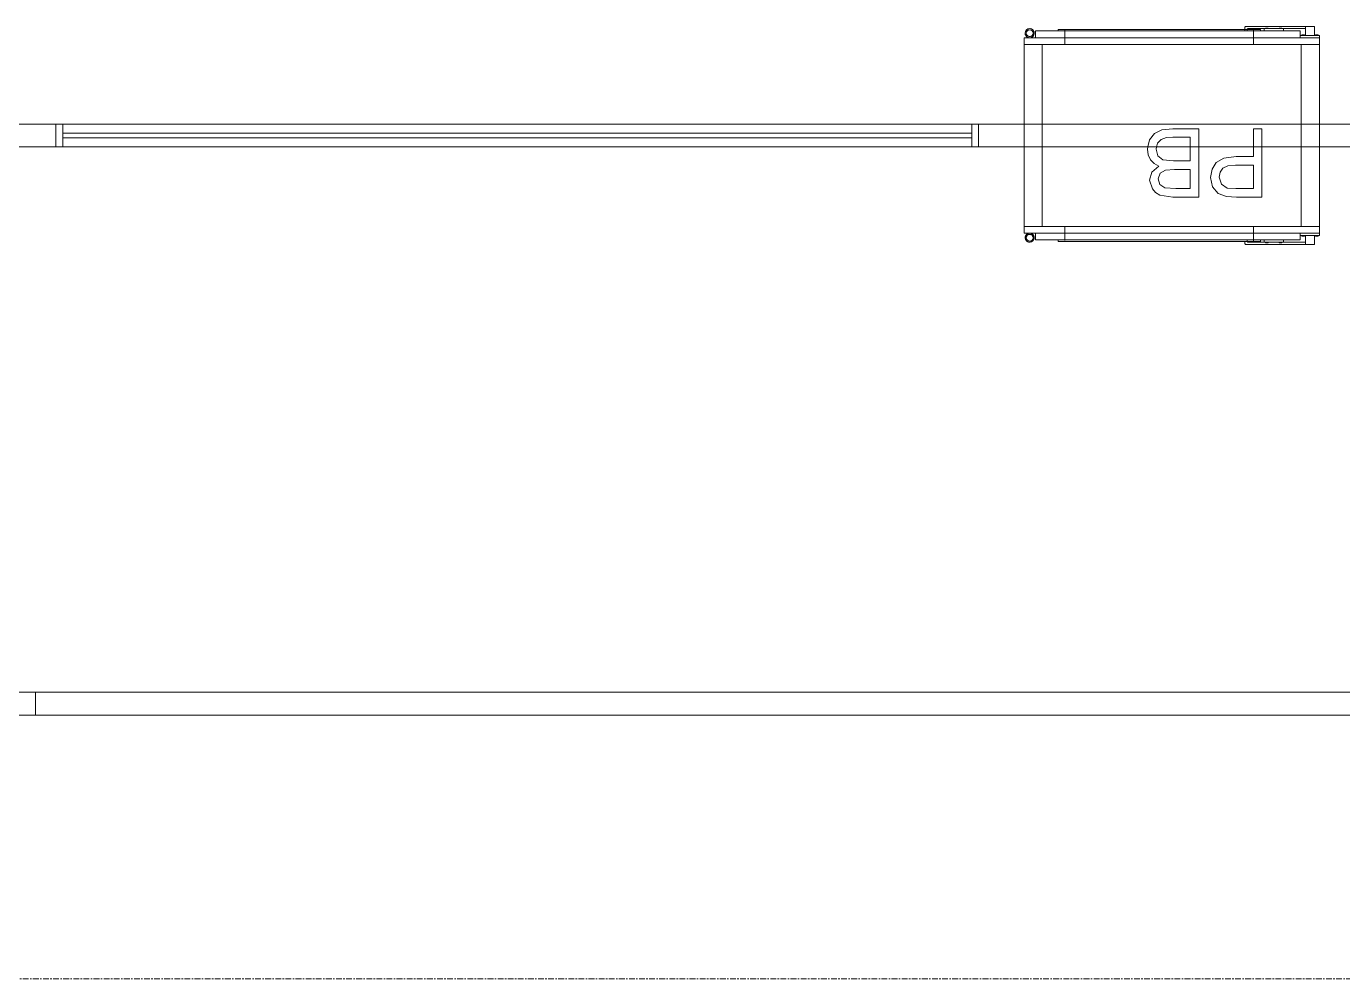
# Model space of a CAD drawing. Header units: millimetres. Extents: x -21807 to 17683, y 43568 to 60640.
# Drawn here: x -11904 to -9008, y 44437 to 46532 of the extents above; entities that cross this region are included whole.
import ezdxf

# ---------------------------------------------------------------- set-up
doc = ezdxf.new("R2010")
doc.units = ezdxf.units.MM
doc.linetypes.add('Grid Line', pattern=[22.225, 12.7, -3.175, 3.175, -3.175])
for name, color, linetype, lineweight in [('A-DETL-GENF', 7, 'Continuous', 5), ('A-WALL', 7, 'Continuous', 9), ('S-GRID', 7, 'Continuous', 9)]:
    doc.layers.add(name, color=color, linetype=linetype, lineweight=lineweight)
for name, color, linetype, lineweight, true_color in [('A-DOOR', 5, 'Continuous', 9, 0x0000ff), ('A-FLOR', 7, 'Continuous', 9, 0x007f00), ('A-GLAZ', 7, 'Continuous', 9, 0x00007f)]:
    doc.layers.add(name, color=color, linetype=linetype, lineweight=lineweight, true_color=true_color)

# ---------------------------------------------------------------- blocks, each defined once
blk = doc.blocks.new('Cư_a đơn - _D5 _900x2200__TrongNha-1164036-MẶT BẰNG HỆ THỐNG GIÓ THẢI')
at = {"layer": 'A-DETL-GENF', "color": 253, "lineweight": 9, "true_color": 0xaaaaaa}
for p, q in [((410, -25), (370, -25)), ((370, -25), (370, -845)), ((410, -25), (410, -845)), ((410, -845), (370, -845))]:
    blk.add_line(p, q, dxfattribs=at)
blk.add_arc((410, -25), 820, 180, 270, dxfattribs=at)
at = {"layer": 'A-DOOR', "color": 254, "lineweight": 13, "true_color": 0xccccff}
for p, q in [((-450, -25), (-450, 25)), ((-450, 25), (-410, 25)), ((-410, -25), (-410, 25)), ((410, 25), (450, 25)), ((410, -25), (410, 25)), ((450, 25), (450, -25)), ((-410, -25), (-450, -25)), ((450, -25), (410, -25))]:
    blk.add_line(p, q, dxfattribs=at)
at = {"layer": 'A-DOOR', "color": 161, "lineweight": 13, "true_color": 0xaaaaff}
for p, q in [((-450, 25), (-410, 25)), ((-410, 25), (-410, -25)), ((410, -25), (410, 25)), ((410, 25), (450, 25)), ((-410, -25), (-450, -25)), ((450, -25), (410, -25))]:
    blk.add_line(p, q, dxfattribs=at)
at = {"layer": 'A-DOOR', "color": 254, "lineweight": 13, "true_color": 0xe0e0ff}
for p, q in [((-450, -25), (-450, 25)), ((450, -25), (450, 25))]:
    blk.add_line(p, q, dxfattribs=at)
blk = doc.blocks.new('AK_OViewTuongPanel - 2000x1200-V21-MẶT BẰNG HỆ THỐNG GIÓ THẢI')
at = {"layer": 'A-GLAZ', "true_color": 0xaaaaaa}
h = blk.add_hatch(dxfattribs=at)
h.set_pattern_fill('FP_12', color=253, style=0, pattern_type=2)
h.set_pattern_definition([(217.5, (-10823.59, 46291.94), (3.52028, -107.6708), [7.376, -77.561, 7.376, -87.62, -90.805]), (217.5, (-10823.59, 46291.94), (3.52028, -107.6708), [-179.934, 7.376, -83.429]), (187.5, (-10823.59, 46291.94), (-98.8949, -157.70153), [7.376, -38.445, 7.376, -69.179, -29.337]), (187.5, (-10823.59, 46291.94), (-98.8949, -157.70153), [-122.377, 7.376, -21.961]), (147.5, (-10754.86, 46291.94), (-174.01878, -0.31631), [7.376, -20.564, 7.376, -93.208, -131.318]), (147.5, (-10754.86, 46291.94), (-174.01878, -0.31631), [-128.524, 7.376, -123.942]), (137.5, (-10754.86, 46291.94), (-167.9829, -49.0445), [7.376, -6.594, 7.376, -58.562, -75.438]), (137.5, (-10754.86, 46291.94), (-167.9829, -49.0445), [-79.908, 7.376, -68.062])])
h.paths.add_polyline_path([(-1000, 25), (-1015, 25), (-1015, -25), (-1000, -25), (-1000, -19)])
h.paths.add_polyline_path([(1015, 25), (1000, 25), (1000, -25), (1015, -25)])
at = {"layer": 'A-GLAZ', "color": 9, "lineweight": 13, "true_color": 0xaaaad4}
for p, q in [((-1015, 25), (-1015, -25)), ((-1000, 25), (-1015, 25)), ((-1000, -25), (-1000, 25)), ((1000, 25), (-1000, 25)), ((1000, 5), (-1000, 5)), ((-1000, 5), (-1000, -5)), ((1015, 25), (1000, 25)), ((1000, 25), (1000, -25)), ((1000, -5), (1000, 5)), ((1015, -25), (1015, 25)), ((-1015, -25), (-1000, -25)), ((-1000, -5), (1000, -5)), ((-1000, -25), (1000, -25)), ((1000, -25), (1015, -25))]:
    blk.add_line(p, q, dxfattribs=at)
at = {"layer": 'A-GLAZ', "color": 7, "lineweight": 13, "true_color": 0xececf5}
for p, q in [((-1015, -25), (-1015, 25)), ((-1000, -5), (-1000, 5)), ((-1000, 5), (-1000, -5)), ((1000, 5), (1000, -5)), ((1000, -5), (1000, 5)), ((1015, 25), (1015, -25))]:
    blk.add_line(p, q, dxfattribs=at)
at = {"layer": 'A-GLAZ', "color": 254, "lineweight": 13, "true_color": 0xe0e0ef}
for p, q in [((-1015, 25), (-1000, 25)), ((-1000, 25), (-1000, 5)), ((1000, 25), (1015, 25)), ((1000, 5), (1000, 25)), ((-1000, -25), (-1015, -25)), ((-1000, -5), (-1000, -25)), ((1000, -25), (1000, -5)), ((1015, -25), (1000, -25))]:
    blk.add_line(p, q, dxfattribs=at)
at = {"layer": 'A-GLAZ', "color": 254, "lineweight": 13, "true_color": 0xcccce5}
for p, q in [((-1000, 25), (1000, 25)), ((-1000, 5), (1000, 5)), ((1000, -5), (-1000, -5)), ((1000, -25), (-1000, -25))]:
    blk.add_line(p, q, dxfattribs=at)
blk = doc.blocks.new('Passbox - KT 500x500x400-V34-MẶT BẰNG HỆ THỐNG GIÓ THẢI')
at = {"layer": 'A-GLAZ', "color": 254, "lineweight": 13, "true_color": 0xcccce5}
for p, q in [((-294.1, 240), (-314.1, 240)), ((-314.1, 220), (-314.1, 240)), ((-294.1, 240), (-294.1, 235)), ((-294.1, 240), (-163, 240)), ((-245.8, 235), (-294.1, 235)), ((-294.1, 235), (-294.1, 220)), ((-245.8, 235), (-203.4, 235)), ((-245.8, 230), (-245.8, 235)), ((-240.7, 236.3), (-242.1, 236.3)), ((-242.1, 236.3), (-240.7, 236.3)), ((-242.1, 235), (-242.1, 236.3)), ((-240.7, 235), (-242.1, 235)), ((-242.1, 235), (-240.7, 235)), ((-237.9, 236.3), (-240.7, 236.3)), ((-240.7, 236.3), (-237.9, 236.3)), ((-240.7, 235), (-240.7, 236.3)), ((-240.7, 235), (-240.7, 236.3)), ((-237.9, 235), (-240.7, 235)), ((-240.7, 235), (-237.9, 235)), ((-237.9, 236.3), (-236.5, 236.3)), ((-236.5, 236.3), (-237.9, 236.3)), ((-237.9, 236.3), (-237.9, 235)), ((-237.9, 235), (-237.9, 236.3)), ((-237.9, 235), (-236.5, 235)), ((-236.5, 235), (-237.9, 235)), ((-236.5, 235), (-236.5, 236.3)), ((-210.3, 236.3), (-211.8, 236.3)), ((-211.8, 236.3), (-210.3, 236.3)), ((-211.8, 235), (-211.8, 236.3)), ((-210.3, 235), (-211.8, 235)), ((-211.8, 235), (-210.3, 235)), ((-210.3, 236.3), (-207.5, 236.3)), ((-207.5, 236.3), (-210.3, 236.3)), ((-210.3, 236.3), (-210.3, 235)), ((-210.3, 235), (-210.3, 236.3)), ((-210.3, 235), (-207.5, 235)), ((-207.5, 235), (-210.3, 235)), ((-207.5, 236.3), (-206.1, 236.3)), ((-206.1, 236.3), (-207.5, 236.3)), ((-207.5, 235), (-207.5, 236.3)), ((-207.5, 235), (-207.5, 236.3)), ((-207.5, 235), (-206.1, 235)), ((-206.1, 235), (-207.5, 235)), ((-206.1, 235), (-206.1, 236.3)), ((-168, 235), (-203.4, 235)), ((-203.4, 235), (-203.4, 230)), ((-180.3, 233), (-193, 233)), ((-180, 233), (-180, 200)), ((-178.5, 233), (-180, 233)), ((-180, 233), (-178.5, 233)), ((-135, 233), (-177.7, 233)), ((-177.7, 233), (-135, 233)), ((-161, 238), (-161, 233)), ((-135, 233), (190, 233)), ((190, 233), (-135, 233)), ((232.7, 233), (190, 233)), ((190, 233), (232.7, 233)), ((235, 233), (233.5, 233)), ((233.5, 233), (235, 233)), ((235, 232), (235, 233)), ((248, 233), (235.3, 233)), ((-314.1, 220), (-325, 220)), ((-325, 215), (-325, 220)), ((-282.6, 215), (-325, 215)), ((-325, 200), (-325, 215)), ((-320.7, 220), (-322.1, 220)), ((-322.1, 220), (-320.7, 220)), ((-320.7, 220), (-322.1, 220)), ((-322.1, 220), (-320.7, 220)), ((-317.9, 220), (-320.7, 220)), ((-320.7, 220), (-317.9, 220)), ((-317.9, 220), (-320.7, 220)), ((-320.7, 220), (-317.9, 220)), ((-317.9, 220), (-316.5, 220)), ((-316.5, 220), (-317.9, 220)), ((-317.9, 220), (-316.5, 220)), ((-316.5, 220), (-317.9, 220)), ((-294.1, 220), (-314.1, 220)), ((-282.6, 220), (-294.1, 220)), ((-290.3, 220), (-291.8, 220)), ((-291.8, 220), (-290.3, 220)), ((-290.3, 220), (-291.8, 220)), ((-291.8, 220), (-290.3, 220)), ((-290.3, 220), (-287.5, 220)), ((-287.5, 220), (-290.3, 220)), ((-290.3, 220), (-287.5, 220)), ((-287.5, 220), (-290.3, 220)), ((-287.5, 220), (-286.1, 220)), ((-286.1, 220), (-287.5, 220)), ((-287.5, 220), (-286.1, 220)), ((-286.1, 220), (-287.5, 220)), ((-245.8, 230), (-282.6, 230)), ((-282.6, 220), (-282.6, 230)), ((-282.6, 215), (-282.6, 220)), ((300, 215), (-282.6, 215)), ((-203.4, 230), (-245.8, 230)), ((-193, 230), (-203.4, 230)), ((-195, 230), (-135, 230)), ((-195, 230), (-193, 230)), ((190, 230), (-135, 230)), ((190, 230), (250, 230)), ((235, 200), (235, 230)), ((248, 230), (250, 230)), ((300, 230), (248, 230)), ((300, 230), (300, 215)), ((325, 215), (300, 215)), ((325, 215), (325, 200)), ((-325, 200), (-325, 25)), ((-285, 200), (-285, 25)), ((-285, 200), (-285, 25)), ((285, 200), (285, 25)), ((285, 25), (285, 200)), ((325, 200), (325, 25)), ((-198.5, 25), (-198.5, 135.8)), ((-198.5, 135.8), (-142.7, 135.8)), ((-140.8, 117), (-179.7, 117)), ((-179.7, 117), (-179.7, 65.2)), ((-142.7, 135.8), (-120.2, 134.4)), ((-121.9, 115.7), (-140.8, 117)), ((-120.2, 134.4), (-101.9, 127.4)), ((-101.9, 127.4), (-90, 112.8)), ((-59.6, 25), (-59.6, 135.8)), ((-59.6, 135.8), (-2.1, 135.8)), ((-9, 117), (-40.8, 117)), ((-40.8, 117), (-40.8, 74.6)), ((15.2, 115), (-9, 117)), ((-2.1, 135.8), (26, 131.4)), ((26, 131.4), (35.5, 125.8)), ((35.5, 125.8), (42.7, 117.8)), ((42.7, 117.8), (48.7, 98.5)), ((-109.2, 107.2), (-121.9, 115.7)), ((-104.4, 91.6), (-109.2, 107.2)), ((-106.4, 80.5), (-104.4, 91.6)), ((-90, 112.8), (-85.5, 92.3)), ((-85.5, 92.3), (-88.6, 74.5)), ((26, 107.8), (15.2, 115)), ((25.8, 83.2), (29.8, 95.5)), ((29.8, 95.5), (26, 107.8)), ((48.7, 98.5), (43.6, 80.9)), ((-179.7, 65.2), (-140.3, 65.2)), ((-140.3, 65.2), (-123.6, 66.9)), ((-123.6, 66.9), (-112.6, 72.1)), ((-97.7, 59.7), (-114.7, 49.7)), ((-112.6, 72.1), (-106.4, 80.5)), ((-88.6, 74.5), (-97.7, 59.7)), ((-40.8, 74.6), (-6.4, 74.6)), ((-6.4, 74.6), (13.7, 76.3)), ((13.7, 76.3), (25.8, 83.2)), ((43.6, 80.9), (28.3, 67.6)), ((28.3, 67.6), (39, 62)), ((39, 62), (46.9, 53.5)), ((-141.4, 46.4), (-179.7, 46.4)), ((-179.7, 46.4), (-179.7, 25)), ((-114.7, 49.7), (-141.4, 46.4)), ((-4, 55.8), (-40.8, 55.8)), ((-40.8, 55.8), (-40.8, 25)), ((19.3, 53.3), (-4, 55.8)), ((30.9, 44.5), (19.3, 53.3)), ((34.5, 29.9), (30.9, 44.5)), ((33.4, 25), (34.5, 29.9)), ((46.9, 53.5), (51.8, 42.7)), ((51.8, 42.7), (53.4, 30.1)), ((53.4, 30.1), (52.3, 25)), ((-325, -25), (-325, 25)), ((-198.5, 25), (-198.5, -14.8)), ((-179.7, -14.8), (-179.7, 25)), ((-59.6, 25), (-59.6, -14.8)), ((-40.8, 4), (-40.8, 25)), ((-2.2, 4), (-40.8, 4)), ((11.8, 4.7), (-2.2, 4)), ((23.6, 8.8), (11.8, 4.7)), ((31.5, 17.2), (23.6, 8.8)), ((33.4, 25), (31.6, 17.6)), ((38, -4.6), (48.9, 9.8)), ((48.9, 9.8), (52.3, 25)), ((325, 25), (325, -25)), ((-325, -25), (-325, -200)), ((-285, -25), (-285, -200)), ((-285, -25), (-285, -200)), ((-198.5, -14.8), (-179.7, -14.8)), ((-59.6, -14.8), (-2.6, -14.8)), ((-2.6, -14.8), (21.6, -12.2)), ((21.6, -12.2), (38, -4.6)), ((285, -25), (285, -200)), ((285, -200), (285, -25)), ((325, -25), (325, -200)), ((-325, -200), (-325, -215)), ((-180, -200), (-180, -230)), ((235, -232.2), (235, -200)), ((325, -200), (325, -215)), ((-325, -215), (-282.6, -215)), ((-325, -215), (-325, -220)), ((-325, -220), (-314.1, -220)), ((-320.7, -220), (-322.1, -220)), ((-322.1, -220), (-320.7, -220)), ((-320.7, -220), (-322.1, -220)), ((-322.1, -220), (-320.7, -220)), ((-317.9, -220), (-320.7, -220)), ((-320.7, -220), (-317.9, -220)), ((-317.9, -220), (-320.7, -220)), ((-320.7, -220), (-317.9, -220)), ((-317.9, -220), (-316.5, -220)), ((-316.5, -220), (-317.9, -220)), ((-317.9, -220), (-316.5, -220)), ((-316.5, -220), (-317.9, -220)), ((-314.1, -220), (-294.1, -220)), ((-314.1, -220), (-314.1, -240)), ((-294.1, -220), (-294.1, -235)), ((-294.1, -220), (-282.6, -220)), ((-290.3, -220), (-291.8, -220)), ((-291.8, -220), (-290.3, -220)), ((-290.3, -220), (-291.8, -220)), ((-291.8, -220), (-290.3, -220)), ((-290.3, -220), (-287.5, -220)), ((-287.5, -220), (-290.3, -220)), ((-290.3, -220), (-287.5, -220)), ((-287.5, -220), (-290.3, -220)), ((-287.5, -220), (-286.1, -220)), ((-286.1, -220), (-287.5, -220)), ((-287.5, -220), (-286.1, -220)), ((-286.1, -220), (-287.5, -220)), ((-282.6, -220), (-282.6, -215)), ((-282.6, -215), (300, -215)), ((-282.6, -220), (-282.6, -230)), ((-282.6, -230), (-245.8, -230)), ((-245.8, -230), (-203.4, -230)), ((-245.8, -230), (-245.8, -235)), ((-203.4, -230), (-203.4, -235)), ((-203.4, -230), (-193, -230)), ((-193, -230), (-195, -230)), ((-135, -230), (-195, -230)), ((-180, -230.8), (-180, -233)), ((-135, -230), (190, -230)), ((250, -230), (190, -230)), ((250, -230), (248, -230)), ((248, -230), (300, -230)), ((300, -215), (300, -230)), ((300, -215), (325, -215)), ((-314.1, -240), (-294.1, -240)), ((-294.1, -235), (-245.8, -235)), ((-294.1, -235), (-294.1, -240)), ((-163, -240), (-294.1, -240)), ((-203.4, -235), (-245.8, -235)), ((-240.7, -235), (-242.1, -235)), ((-242.1, -235), (-240.7, -235)), ((-242.1, -235), (-242.1, -236.3)), ((-240.7, -236.3), (-242.1, -236.3)), ((-242.1, -236.3), (-240.7, -236.3)), ((-237.9, -235), (-240.7, -235)), ((-240.7, -235), (-237.9, -235)), ((-240.7, -235), (-240.7, -236.3)), ((-240.7, -235), (-240.7, -236.3)), ((-237.9, -236.3), (-240.7, -236.3)), ((-240.7, -236.3), (-237.9, -236.3)), ((-237.9, -235), (-236.5, -235)), ((-236.5, -235), (-237.9, -235)), ((-237.9, -236.3), (-237.9, -235)), ((-237.9, -235), (-237.9, -236.3)), ((-237.9, -236.3), (-236.5, -236.3)), ((-236.5, -236.3), (-237.9, -236.3)), ((-236.5, -235), (-236.5, -236.3)), ((-210.3, -235), (-211.8, -235)), ((-211.8, -235), (-210.3, -235)), ((-211.8, -235), (-211.8, -236.3)), ((-210.3, -236.3), (-211.8, -236.3)), ((-211.8, -236.3), (-210.3, -236.3)), ((-210.3, -235), (-207.5, -235)), ((-207.5, -235), (-210.3, -235)), ((-210.3, -236.3), (-210.3, -235)), ((-210.3, -235), (-210.3, -236.3)), ((-210.3, -236.3), (-207.5, -236.3)), ((-207.5, -236.3), (-210.3, -236.3)), ((-207.5, -235), (-206.1, -235)), ((-206.1, -235), (-207.5, -235)), ((-207.5, -235), (-207.5, -236.3)), ((-207.5, -235), (-207.5, -236.3)), ((-207.5, -236.3), (-206.1, -236.3)), ((-206.1, -236.3), (-207.5, -236.3)), ((-206.1, -235), (-206.1, -236.3)), ((-203.4, -235), (-168, -235)), ((-193, -233), (-180.3, -233)), ((-180, -233), (-178.5, -233)), ((-178.5, -233), (-180, -233)), ((-177.7, -233), (-135, -233)), ((-135, -233), (-177.7, -233)), ((-161, -233), (-161, -238)), ((190, -233), (-135, -233)), ((-135, -233), (190, -233)), ((190, -233), (232.7, -233)), ((232.7, -233), (190, -233)), ((233.5, -233), (235, -233)), ((235, -233), (233.5, -233)), ((235.3, -233), (248, -233))]:
    blk.add_line(p, q, dxfattribs=at)
at = {"layer": 'A-GLAZ', "color": 9, "lineweight": 13, "true_color": 0xaaaad4}
for p, q in [((-314.1, 240), (-294.1, 240)), ((-314.1, 220), (-314.1, 240)), ((-163, 240), (-294.1, 240)), ((-294.1, 220), (-294.1, 240)), ((-294.1, 235), (-245.8, 235)), ((-245.8, 235), (-203.4, 235)), ((-245.8, 230), (-245.8, 235)), ((-240.7, 236.3), (-242.1, 236.3)), ((-242.1, 236.3), (-240.7, 236.3)), ((-242.1, 235), (-242.1, 236.3)), ((-237.9, 236.3), (-240.7, 236.3)), ((-240.7, 236.3), (-237.9, 236.3)), ((-240.7, 235), (-240.7, 236.3)), ((-240.7, 235), (-240.7, 236.3)), ((-237.9, 236.3), (-236.5, 236.3)), ((-236.5, 236.3), (-237.9, 236.3)), ((-237.9, 236.3), (-237.9, 235)), ((-237.9, 235), (-237.9, 236.3)), ((-236.5, 235), (-236.5, 236.3)), ((-210.3, 236.3), (-211.8, 236.3)), ((-211.8, 236.3), (-210.3, 236.3)), ((-211.8, 235), (-211.8, 236.3)), ((-210.3, 236.3), (-207.5, 236.3)), ((-207.5, 236.3), (-210.3, 236.3)), ((-210.3, 236.3), (-210.3, 235)), ((-210.3, 235), (-210.3, 236.3)), ((-207.5, 236.3), (-206.1, 236.3)), ((-206.1, 236.3), (-207.5, 236.3)), ((-207.5, 235), (-207.5, 236.3)), ((-207.5, 235), (-207.5, 236.3)), ((-206.1, 235), (-206.1, 236.3)), ((-203.4, 235), (-168, 235)), ((-203.4, 230), (-203.4, 235)), ((-195, 233), (-195, 230)), ((-193, 233), (-195, 233)), ((-135, 233), (-195, 233)), ((-161, 233), (-161, 238)), ((-135, 233), (190, 233)), ((250, 233), (190, 233)), ((250, 233), (248, 233)), ((250, 230), (250, 233)), ((-325, 220), (-282.6, 220)), ((-325, 215), (-325, 220)), ((-325, 215), (325, 215)), ((-325, 200), (-325, 215)), ((-320.7, 221.3), (-322.1, 221.3)), ((-322.1, 221.3), (-320.7, 221.3)), ((-320.7, 221.3), (-322.1, 221.3)), ((-322.1, 221.3), (-320.7, 221.3)), ((-322.1, 220), (-322.1, 221.3)), ((-322.1, 220), (-322.1, 221.3)), ((-317.9, 221.3), (-320.7, 221.3)), ((-320.7, 221.3), (-317.9, 221.3)), ((-317.9, 221.3), (-320.7, 221.3)), ((-320.7, 221.3), (-317.9, 221.3)), ((-320.7, 220), (-320.7, 221.3)), ((-320.7, 220), (-320.7, 221.3)), ((-320.7, 220), (-320.7, 221.3)), ((-320.7, 220), (-320.7, 221.3)), ((-317.9, 221.3), (-316.5, 221.3)), ((-316.5, 221.3), (-317.9, 221.3)), ((-317.9, 221.3), (-316.5, 221.3)), ((-316.5, 221.3), (-317.9, 221.3)), ((-317.9, 221.3), (-317.9, 220)), ((-317.9, 220), (-317.9, 221.3)), ((-317.9, 221.3), (-317.9, 220)), ((-317.9, 220), (-317.9, 221.3)), ((-316.5, 220), (-316.5, 221.3)), ((-316.5, 220), (-316.5, 221.3)), ((-290.3, 221.3), (-291.8, 221.3)), ((-291.8, 221.3), (-290.3, 221.3)), ((-290.3, 221.3), (-291.8, 221.3)), ((-291.8, 221.3), (-290.3, 221.3)), ((-291.8, 220), (-291.8, 221.3)), ((-291.8, 220), (-291.8, 221.3)), ((-290.3, 221.3), (-287.5, 221.3)), ((-287.5, 221.3), (-290.3, 221.3)), ((-290.3, 221.3), (-287.5, 221.3)), ((-287.5, 221.3), (-290.3, 221.3)), ((-290.3, 221.3), (-290.3, 220)), ((-290.3, 220), (-290.3, 221.3)), ((-290.3, 221.3), (-290.3, 220)), ((-290.3, 220), (-290.3, 221.3)), ((-287.5, 221.3), (-286.1, 221.3)), ((-286.1, 221.3), (-287.5, 221.3)), ((-287.5, 221.3), (-286.1, 221.3)), ((-286.1, 221.3), (-287.5, 221.3)), ((-287.5, 220), (-287.5, 221.3)), ((-287.5, 220), (-287.5, 221.3)), ((-287.5, 220), (-287.5, 221.3)), ((-287.5, 220), (-287.5, 221.3)), ((-286.1, 220), (-286.1, 221.3)), ((-286.1, 220), (-286.1, 221.3)), ((-282.6, 230), (300, 230)), ((-282.6, 215), (-282.6, 230)), ((300, 215), (300, 230)), ((325, 200), (325, 215)), ((325, 200), (-325, 200)), ((-325, 25), (-325, 200)), ((-325, 200), (325, 200)), ((325, 200), (325, 25)), ((-142.7, 135.8), (-198.5, 135.8)), ((-198.5, 135.8), (-198.5, 25)), ((-179.7, 65.2), (-179.7, 117)), ((-179.7, 117), (-140.8, 117)), ((-120.2, 134.4), (-142.7, 135.8)), ((-140.8, 117), (-121.9, 115.7)), ((-101.9, 127.4), (-120.2, 134.4)), ((-90, 112.8), (-101.9, 127.4)), ((-2.1, 135.8), (-59.6, 135.8)), ((-59.6, 135.8), (-59.6, 25)), ((-40.8, 74.6), (-40.8, 117)), ((-40.8, 117), (-9, 117)), ((-9, 117), (15.2, 115)), ((26, 131.4), (-2.1, 135.8)), ((35.5, 125.8), (26, 131.4)), ((42.7, 117.8), (35.5, 125.8)), ((48.7, 98.5), (42.7, 117.8)), ((-121.9, 115.7), (-109.2, 107.2)), ((-109.2, 107.2), (-104.4, 91.6)), ((-104.4, 91.6), (-106.4, 80.5)), ((-85.5, 92.3), (-90, 112.8)), ((-88.6, 74.5), (-85.5, 92.3)), ((15.2, 115), (26, 107.8)), ((29.8, 95.5), (25.8, 83.2)), ((26, 107.8), (29.8, 95.5)), ((43.6, 80.9), (48.7, 98.5)), ((-140.3, 65.2), (-179.7, 65.2)), ((-123.6, 66.9), (-140.3, 65.2)), ((-112.6, 72.1), (-123.6, 66.9)), ((-114.7, 49.7), (-97.7, 59.7)), ((-106.4, 80.5), (-112.6, 72.1)), ((-97.7, 59.7), (-88.6, 74.5)), ((-6.4, 74.6), (-40.8, 74.6)), ((13.7, 76.3), (-6.4, 74.6)), ((25.8, 83.2), (13.7, 76.3)), ((28.3, 67.6), (43.6, 80.9)), ((39, 62), (28.3, 67.6)), ((46.9, 53.5), (39, 62)), ((-179.7, 25), (-179.7, 46.4)), ((-179.7, 46.4), (-141.4, 46.4)), ((-141.4, 46.4), (-114.7, 49.7)), ((-40.8, 25), (-40.8, 55.8)), ((-40.8, 55.8), (-4, 55.8)), ((-4, 55.8), (19.3, 53.3)), ((19.3, 53.3), (30.9, 44.5)), ((30.9, 44.5), (34.5, 29.9)), ((34.5, 29.9), (33.4, 25)), ((51.8, 42.7), (46.9, 53.5)), ((53.4, 30.1), (51.8, 42.7)), ((52.3, 25), (53.4, 30.1)), ((-325, -200), (-325, -25)), ((325, -25), (325, -200)), ((-325, -200), (325, -200)), ((-325, -200), (-325, -215)), ((325, -200), (-325, -200)), ((325, -215), (325, -200)), ((-325, -215), (-325, -220)), ((325, -215), (-325, -215)), ((-282.6, -220), (-325, -220)), ((-322.1, -220), (-322.1, -221.3)), ((-322.1, -220), (-322.1, -221.3)), ((-320.7, -221.3), (-322.1, -221.3)), ((-322.1, -221.3), (-320.7, -221.3)), ((-320.7, -221.3), (-322.1, -221.3)), ((-322.1, -221.3), (-320.7, -221.3)), ((-320.7, -220), (-320.7, -221.3)), ((-320.7, -220), (-320.7, -221.3)), ((-320.7, -220), (-320.7, -221.3)), ((-320.7, -220), (-320.7, -221.3)), ((-317.9, -221.3), (-320.7, -221.3)), ((-320.7, -221.3), (-317.9, -221.3)), ((-317.9, -221.3), (-320.7, -221.3)), ((-320.7, -221.3), (-317.9, -221.3)), ((-317.9, -221.3), (-317.9, -220)), ((-317.9, -220), (-317.9, -221.3)), ((-317.9, -221.3), (-317.9, -220)), ((-317.9, -220), (-317.9, -221.3)), ((-317.9, -221.3), (-316.5, -221.3)), ((-316.5, -221.3), (-317.9, -221.3)), ((-317.9, -221.3), (-316.5, -221.3)), ((-316.5, -221.3), (-317.9, -221.3)), ((-316.5, -220), (-316.5, -221.3)), ((-316.5, -220), (-316.5, -221.3)), ((-314.1, -220), (-314.1, -240)), ((-294.1, -240), (-294.1, -220)), ((-291.8, -220), (-291.8, -221.3)), ((-291.8, -220), (-291.8, -221.3)), ((-290.3, -221.3), (-291.8, -221.3)), ((-291.8, -221.3), (-290.3, -221.3)), ((-290.3, -221.3), (-291.8, -221.3)), ((-291.8, -221.3), (-290.3, -221.3)), ((-290.3, -221.3), (-290.3, -220)), ((-290.3, -220), (-290.3, -221.3)), ((-290.3, -221.3), (-290.3, -220)), ((-290.3, -220), (-290.3, -221.3)), ((-290.3, -221.3), (-287.5, -221.3)), ((-287.5, -221.3), (-290.3, -221.3)), ((-290.3, -221.3), (-287.5, -221.3)), ((-287.5, -221.3), (-290.3, -221.3)), ((-287.5, -220), (-287.5, -221.3)), ((-287.5, -220), (-287.5, -221.3)), ((-287.5, -220), (-287.5, -221.3)), ((-287.5, -220), (-287.5, -221.3)), ((-287.5, -221.3), (-286.1, -221.3)), ((-286.1, -221.3), (-287.5, -221.3)), ((-287.5, -221.3), (-286.1, -221.3)), ((-286.1, -221.3), (-287.5, -221.3)), ((-286.1, -220), (-286.1, -221.3)), ((-286.1, -220), (-286.1, -221.3)), ((-282.6, -215), (-282.6, -230)), ((300, -230), (-282.6, -230)), ((-245.8, -230), (-245.8, -235)), ((-203.4, -235), (-203.4, -230)), ((-195, -230), (-195, -233)), ((250, -233), (250, -230)), ((300, -230), (300, -215)), ((-294.1, -240), (-314.1, -240)), ((-245.8, -235), (-294.1, -235)), ((-294.1, -240), (-163, -240)), ((-203.4, -235), (-245.8, -235)), ((-242.1, -235), (-242.1, -236.3)), ((-240.7, -236.3), (-242.1, -236.3)), ((-242.1, -236.3), (-240.7, -236.3)), ((-240.7, -235), (-240.7, -236.3)), ((-240.7, -235), (-240.7, -236.3)), ((-237.9, -236.3), (-240.7, -236.3)), ((-240.7, -236.3), (-237.9, -236.3)), ((-237.9, -236.3), (-237.9, -235)), ((-237.9, -235), (-237.9, -236.3)), ((-237.9, -236.3), (-236.5, -236.3)), ((-236.5, -236.3), (-237.9, -236.3)), ((-236.5, -235), (-236.5, -236.3)), ((-211.8, -235), (-211.8, -236.3)), ((-210.3, -236.3), (-211.8, -236.3)), ((-211.8, -236.3), (-210.3, -236.3)), ((-210.3, -236.3), (-210.3, -235)), ((-210.3, -235), (-210.3, -236.3)), ((-210.3, -236.3), (-207.5, -236.3)), ((-207.5, -236.3), (-210.3, -236.3)), ((-207.5, -235), (-207.5, -236.3)), ((-207.5, -235), (-207.5, -236.3)), ((-207.5, -236.3), (-206.1, -236.3)), ((-206.1, -236.3), (-207.5, -236.3)), ((-206.1, -235), (-206.1, -236.3)), ((-168, -235), (-203.4, -235)), ((-195, -233), (-135, -233)), ((-195, -233), (-193, -233)), ((-161, -238), (-161, -233)), ((190, -233), (-135, -233)), ((190, -233), (250, -233)), ((248, -233), (250, -233))]:
    blk.add_line(p, q, dxfattribs=at)
at = {"layer": 'A-GLAZ', "color": 254, "lineweight": 13, "true_color": 0xe0e0ef}
for p, q in [((-294.1, 235), (-294.1, 240)), ((-294.1, 240), (-294.1, 235)), ((-203.4, 235), (-245.8, 235)), ((-203.4, 235), (-245.8, 235)), ((-240.7, 235), (-242.1, 235)), ((-242.1, 235), (-240.7, 235)), ((-237.9, 235), (-240.7, 235)), ((-240.7, 235), (-237.9, 235)), ((-237.9, 235), (-236.5, 235)), ((-236.5, 235), (-237.9, 235)), ((-210.3, 235), (-211.8, 235)), ((-211.8, 235), (-210.3, 235)), ((-210.3, 235), (-207.5, 235)), ((-207.5, 235), (-210.3, 235)), ((-207.5, 235), (-206.1, 235)), ((-206.1, 235), (-207.5, 235)), ((-178.6, 233), (-180.3, 233)), ((-178.5, 233), (-180, 233)), ((-180, 233), (-178.5, 233)), ((-174, 233), (-177.7, 233)), ((-177.7, 233), (-174, 233)), ((-166.8, 233), (-174, 233)), ((-174, 233), (-166.8, 233)), ((-165.5, 233), (-166.8, 233)), ((-166.8, 233), (-165.5, 233)), ((-166, 233), (-166, 230)), ((-146.6, 233), (-161.2, 233)), ((-161.2, 233), (-157.5, 233)), ((-157.5, 233), (-146.6, 233)), ((-135, 233), (-146.6, 233)), ((-146.6, 233), (-135, 233)), ((190, 233), (-135, 233)), ((-135, 233), (190, 233)), ((201.6, 233), (190, 233)), ((190, 233), (201.6, 233)), ((212.5, 233), (201.6, 233)), ((201.6, 233), (212.5, 233)), ((221.8, 233), (212.5, 233)), ((212.5, 233), (221.8, 233)), ((229, 233), (221.8, 233)), ((221.8, 233), (229, 233)), ((232.7, 233), (229, 233)), ((229, 233), (232.7, 233)), ((235, 233), (233.5, 233)), ((233.5, 233), (235, 233)), ((235.3, 233), (233.6, 233)), ((-325, 215), (-282.6, 215)), ((-180, 215), (-325, 215)), ((-314.1, 220), (-294.1, 220)), ((-294.1, 220), (-314.1, 220)), ((-282.6, 220), (-282.6, 215)), ((-282.6, 215), (-282.6, 220)), ((-282.6, 215), (-180, 215)), ((-245.8, 230), (-203.4, 230)), ((-203.4, 230), (-245.8, 230)), ((-193, 230), (-187, 230)), ((-180, 230), (-193, 230)), ((-187, 230), (-180.3, 230)), ((-178.5, 230), (-180, 230)), ((-180, 230), (-178.5, 230)), ((-178.5, 215), (-180, 215)), ((-180, 215), (-178.5, 215)), ((-174, 215), (-178.5, 215)), ((-178.5, 215), (-166.8, 215)), ((-174, 230), (-177.7, 230)), ((-177.7, 230), (-166.8, 230)), ((-166.8, 230), (-174, 230)), ((-166.8, 215), (-174, 215)), ((-157.5, 230), (-166.8, 230)), ((-166.8, 230), (-157.5, 230)), ((-146.6, 215), (-166.8, 215)), ((-166.8, 215), (-157.5, 215)), ((-146.6, 230), (-157.5, 230)), ((-157.5, 230), (-146.6, 230)), ((-157.5, 215), (-146.6, 215)), ((-135, 230), (-146.6, 230)), ((-146.6, 230), (-135, 230)), ((-135, 215), (-146.6, 215)), ((-146.6, 215), (-135, 215)), ((-135, 230), (190, 230)), ((190, 230), (-135, 230)), ((-135, 215), (190, 215)), ((190, 215), (-135, 215)), ((201.6, 230), (190, 230)), ((190, 230), (201.6, 230)), ((201.6, 215), (190, 215)), ((190, 215), (201.6, 215)), ((212.5, 230), (201.6, 230)), ((201.6, 230), (212.5, 230)), ((212.5, 215), (201.6, 215)), ((201.6, 215), (212.5, 215)), ((221.8, 230), (212.5, 230)), ((212.5, 230), (221.8, 230)), ((221.8, 215), (212.5, 215)), ((212.5, 215), (221.8, 215)), ((229, 230), (221.8, 230)), ((221.8, 230), (229, 230)), ((229, 215), (221.8, 215)), ((221.8, 215), (229, 215)), ((232.7, 230), (229, 230)), ((229, 230), (232.7, 230)), ((233.5, 215), (229, 215)), ((229, 215), (235, 215)), ((235, 230), (233.5, 230)), ((233.5, 230), (235, 230)), ((235, 215), (233.5, 215)), ((248, 230), (235, 230)), ((235, 215), (300, 215)), ((300, 215), (235, 215)), ((235.3, 230), (242, 230)), ((242, 230), (248, 230)), ((-325, 200), (-285, 200)), ((-325, 200), (-285, 200)), ((285, 200), (-285, 200)), ((-180, 200), (-285, 200)), ((-180, 200), (-178.5, 200)), ((-178.5, 200), (-180, 200)), ((-178.5, 200), (-174, 200)), ((-166.8, 200), (-178.5, 200)), ((-174, 200), (-166.8, 200)), ((-166.8, 200), (-157.5, 200)), ((-135, 200), (-166.8, 200)), ((-157.5, 200), (-146.6, 200)), ((-146.6, 200), (-135, 200)), ((190, 200), (-135, 200)), ((-135, 200), (190, 200)), ((190, 200), (201.6, 200)), ((201.6, 200), (190, 200)), ((201.6, 200), (212.5, 200)), ((221.8, 200), (201.6, 200)), ((212.5, 200), (233.5, 200)), ((229, 200), (221.8, 200)), ((235, 200), (229, 200)), ((233.5, 200), (235, 200)), ((285, 200), (235, 200)), ((285, 200), (325, 200)), ((285, 200), (325, 200)), ((-325, 25), (-325, -25)), ((-285, 25), (-285, -25)), ((-285, 25), (-285, -25)), ((-198.5, -14.8), (-198.5, 25)), ((-179.7, 25), (-179.7, -14.8)), ((-59.6, -14.8), (-59.6, 25)), ((-40.8, 25), (-40.8, 4)), ((-40.8, 4), (-2.2, 4)), ((-2.2, 4), (11.8, 4.7)), ((11.8, 4.7), (23.6, 8.8)), ((23.6, 8.8), (31.5, 17.2)), ((31.6, 17.6), (33.4, 25)), ((48.9, 9.8), (38, -4.6)), ((52.3, 25), (48.9, 9.8)), ((285, 25), (285, -25)), ((285, -25), (285, 25)), ((325, 25), (325, -25)), ((-179.7, -14.8), (-198.5, -14.8)), ((-2.6, -14.8), (-59.6, -14.8)), ((21.6, -12.2), (-2.6, -14.8)), ((38, -4.6), (21.6, -12.2)), ((-285, -200), (-325, -200)), ((-325, -200), (-285, -200)), ((-285, -200), (285, -200)), ((-180, -200), (-285, -200)), ((-178.5, -200), (-180, -200)), ((-180, -200), (-178.5, -200)), ((-174, -200), (-178.5, -200)), ((-178.5, -200), (-157.5, -200)), ((-146.6, -200), (-174, -200)), ((-157.5, -200), (-146.6, -200)), ((-135, -200), (-146.6, -200)), ((-146.6, -200), (-135, -200)), ((-135, -200), (190, -200)), ((190, -200), (-135, -200)), ((229, -200), (190, -200)), ((190, -200), (201.6, -200)), ((201.6, -200), (212.5, -200)), ((212.5, -200), (221.8, -200)), ((221.8, -200), (229, -200)), ((233.5, -200), (229, -200)), ((229, -200), (233.5, -200)), ((235, -200), (233.5, -200)), ((233.5, -200), (235, -200)), ((285, -200), (235, -200)), ((325, -200), (285, -200)), ((285, -200), (325, -200)), ((-282.6, -215), (-325, -215)), ((-325, -215), (-180, -215)), ((-294.1, -220), (-314.1, -220)), ((-314.1, -220), (-294.1, -220)), ((-282.6, -215), (-282.6, -220)), ((-180, -215), (-282.6, -215)), ((-282.6, -215), (-282.6, -220)), ((-203.4, -230), (-245.8, -230)), ((-245.8, -230), (-203.4, -230)), ((-187, -230), (-193, -230)), ((-193, -230), (-180, -230)), ((-180.3, -230), (-187, -230)), ((-180, -215), (-178.5, -215)), ((-174, -215), (-180, -215)), ((-180, -230), (-178.5, -230)), ((-178.5, -230), (-180, -230)), ((-178.5, -215), (-166.8, -215)), ((-177.7, -230), (-157.5, -230)), ((-146.6, -230), (-177.7, -230)), ((-166.8, -215), (-174, -215)), ((-166.8, -215), (-157.5, -215)), ((-146.6, -215), (-166.8, -215)), ((-166, -230.2), (-166, -233)), ((-161, -232.2), (-161, -230)), ((-157.5, -215), (-146.6, -215)), ((-157.5, -230), (-146.6, -230)), ((-146.6, -215), (-135, -215)), ((-135, -215), (-146.6, -215)), ((-146.6, -230), (-135, -230)), ((-135, -230), (-146.6, -230)), ((190, -215), (-135, -215)), ((-135, -215), (190, -215)), ((190, -230), (-135, -230)), ((-135, -230), (190, -230)), ((190, -215), (201.6, -215)), ((201.6, -215), (190, -215)), ((190, -230), (201.6, -230)), ((212.5, -230), (190, -230)), ((201.6, -215), (212.5, -215)), ((212.5, -215), (201.6, -215)), ((201.6, -230), (229, -230)), ((212.5, -215), (221.8, -215)), ((229, -215), (212.5, -215)), ((232.7, -230), (212.5, -230)), ((221.8, -215), (229, -215)), ((229, -215), (235, -215)), ((233.5, -215), (229, -215)), ((229, -230), (232.7, -230)), ((235, -215), (233.5, -215)), ((233.5, -230), (235, -230)), ((235, -230), (233.5, -230)), ((300, -215), (235, -215)), ((235, -215), (300, -215)), ((235, -230), (248, -230)), ((248, -230), (235.3, -230)), ((-294.1, -240), (-294.1, -235)), ((-294.1, -235), (-294.1, -240)), ((-245.8, -235), (-203.4, -235)), ((-245.8, -235), (-203.4, -235)), ((-240.7, -235), (-242.1, -235)), ((-242.1, -235), (-240.7, -235)), ((-237.9, -235), (-240.7, -235)), ((-240.7, -235), (-237.9, -235)), ((-237.9, -235), (-236.5, -235)), ((-236.5, -235), (-237.9, -235)), ((-210.3, -235), (-211.8, -235)), ((-211.8, -235), (-210.3, -235)), ((-210.3, -235), (-207.5, -235)), ((-207.5, -235), (-210.3, -235)), ((-207.5, -235), (-206.1, -235)), ((-206.1, -235), (-207.5, -235)), ((-180.3, -233), (-178.6, -233)), ((-180, -233), (-178.5, -233)), ((-178.5, -233), (-180, -233)), ((-177.7, -233), (-165.5, -233)), ((-174, -233), (-177.7, -233)), ((-165.5, -233), (-174, -233)), ((-161.2, -233), (-157.5, -233)), ((-157.5, -233), (-161.2, -233)), ((-157.5, -233), (-146.6, -233)), ((-135, -233), (-157.5, -233)), ((-146.6, -233), (-135, -233)), ((-135, -233), (190, -233)), ((190, -233), (-135, -233)), ((190, -233), (201.6, -233)), ((212.5, -233), (190, -233)), ((201.6, -233), (212.5, -233)), ((212.5, -233), (221.8, -233)), ((221.8, -233), (212.5, -233)), ((221.8, -233), (229, -233)), ((229, -233), (221.8, -233)), ((229, -233), (232.7, -233)), ((232.7, -233), (229, -233)), ((233.5, -233), (235, -233)), ((235, -233), (233.5, -233)), ((233.6, -233), (235.3, -233))]:
    blk.add_line(p, q, dxfattribs=at)
at = {"layer": 'A-GLAZ', "color": 7, "lineweight": 13, "true_color": 0xececf5}
for p, q in [((-165.4, 233), (-177.4, 233)), ((-166, 230), (-166, 233)), ((-161.2, 233), (-165.2, 233)), ((-165.2, 233), (-161.2, 233)), ((-150.5, 233), (-161.2, 233)), ((-135, 233), (-150.5, 233)), ((190, 233), (-135, 233)), ((205.5, 233), (190, 233)), ((232.4, 233), (205.5, 233)), ((-178.7, 230), (-180, 230)), ((-180, 230), (-178.7, 230)), ((-174, 215), (-178.5, 215)), ((-178.5, 215), (-166.8, 215)), ((-174.5, 230), (-177.7, 230)), ((-177.7, 230), (-174.5, 230)), ((-167.6, 230), (-174, 230)), ((-174, 230), (-167.6, 230)), ((-166.8, 215), (-174, 215)), ((-157.5, 215), (-166.8, 215)), ((-166.8, 215), (-135, 215)), ((-165, 230), (-161, 230)), ((-158.4, 230), (-161.2, 230)), ((-161.2, 230), (-158.4, 230)), ((-147.7, 230), (-157.5, 230)), ((-157.5, 230), (-147.7, 230)), ((-135, 215), (-157.5, 215)), ((-136.1, 230), (-146.6, 230)), ((-146.6, 230), (-136.1, 230)), ((190, 230), (-135, 230)), ((-135, 230), (190, 230)), ((190, 215), (-135, 215)), ((-135, 215), (190, 215)), ((200.6, 230), (190, 230)), ((190, 230), (200.6, 230)), ((233.5, 215), (190, 215)), ((190, 215), (221.8, 215)), ((211.6, 230), (201.6, 230)), ((201.6, 230), (211.6, 230)), ((220.2, 230), (212.5, 230)), ((212.5, 230), (220.2, 230)), ((228.4, 230), (221.8, 230)), ((221.8, 230), (228.4, 230)), ((221.8, 215), (229, 215)), ((232.7, 230), (229, 230)), ((229, 230), (232.7, 230)), ((229, 215), (233.5, 215)), ((235, 230), (233.5, 230)), ((233.5, 230), (235, 230)), ((-285, 200), (-180, 200)), ((-285, 200), (-180, 200)), ((-180, 200), (-174, 200)), ((-174, 200), (-180, 200)), ((-174, 200), (-157.5, 200)), ((-166.8, 200), (-174, 200)), ((-135, 200), (-166.8, 200)), ((-157.5, 200), (-146.6, 200)), ((-146.6, 200), (-135, 200)), ((-135, 200), (190, 200)), ((190, 200), (-135, 200)), ((190, 200), (235, 200)), ((212.5, 200), (190, 200)), ((233.5, 200), (212.5, 200)), ((235, 200), (233.5, 200)), ((235, 200), (285, 200)), ((235, 200), (285, 200)), ((-180, -200), (-285, -200)), ((-285, -200), (-180, -200)), ((-166.8, -200), (-180, -200)), ((-180, -200), (-174, -200)), ((-174, -200), (-135, -200)), ((-135, -200), (-166.8, -200)), ((190, -200), (-135, -200)), ((-135, -200), (190, -200)), ((235, -200), (190, -200)), ((190, -200), (229, -200)), ((229, -200), (235, -200)), ((285, -200), (235, -200)), ((235, -200), (285, -200)), ((-180, -230), (-178.5, -230)), ((-178.5, -230), (-180, -230)), ((-178.5, -215), (-157.5, -215)), ((-157.5, -215), (-178.5, -215)), ((-177.7, -230), (-174, -230)), ((-174, -230), (-177.7, -230)), ((-173.4, -230), (-166.8, -230)), ((-166.8, -230), (-173.4, -230)), ((-166, -233), (-166, -230.2)), ((-161, -230), (-165, -230)), ((-161.2, -230), (-157.5, -230)), ((-157.5, -230), (-161.2, -230)), ((-161, -230), (-161, -232.2)), ((-157.5, -215), (-135, -215)), ((-135, -215), (-157.5, -215)), ((-156.6, -230), (-146.6, -230)), ((-146.6, -230), (-156.6, -230)), ((-146.6, -230), (-145.6, -230)), ((-145.6, -230), (-146.6, -230)), ((-145.6, -230), (-135, -230)), ((-135, -230), (-145.6, -230)), ((-135, -215), (190, -215)), ((190, -215), (-135, -215)), ((-135, -230), (190, -230)), ((190, -230), (-135, -230)), ((190, -215), (233.5, -215)), ((233.5, -215), (190, -215)), ((191.1, -230), (201.6, -230)), ((201.6, -230), (191.1, -230)), ((202.7, -230), (212.5, -230)), ((212.5, -230), (202.7, -230)), ((213.4, -230), (221.8, -230)), ((221.8, -230), (213.4, -230)), ((222.6, -230), (229, -230)), ((229, -230), (222.6, -230)), ((229.5, -230), (232.7, -230)), ((232.7, -230), (229.5, -230)), ((233.7, -230), (235, -230)), ((235, -230), (233.7, -230)), ((-177.4, -233), (-165.4, -233)), ((-165.2, -233), (-161.2, -233)), ((-161.2, -233), (-165.2, -233)), ((-161.2, -233), (-146.7, -233)), ((-145.7, -233), (-135, -233)), ((-135, -233), (190, -233)), ((190, -233), (232.4, -233))]:
    blk.add_line(p, q, dxfattribs=at)
at = {"layer": 'A-GLAZ', "color": 7, "lineweight": 13, "true_color": 0xf3f3f9}
for p, q in [((-161.2, 233), (-165, 233)), ((-180.3, 230), (-178.8, 230)), ((-178.6, 230), (-180, 230)), ((-161.2, 230), (-165.2, 230)), ((-165.2, 230), (-161.2, 230)), ((-161, 230), (-165, 230)), ((234.9, 230), (233.5, 230)), ((233.6, 230), (235.2, 230)), ((-146.6, 200), (-180, 200)), ((235, 200), (-145.6, 200)), ((-146.6, -200), (-180, -200)), ((235, -200), (-145.6, -200)), ((-178.6, -230), (-180.2, -230)), ((-179.9, -230), (-178.5, -230)), ((-165.2, -230), (-161.2, -230)), ((-161.2, -230), (-165.2, -230)), ((-165, -230), (-161, -230)), ((233.6, -230), (235, -230)), ((235.3, -230), (233.8, -230)), ((-165, -233), (-161.2, -233))]:
    blk.add_line(p, q, dxfattribs=at)
at = {"layer": 'A-GLAZ', "color": 7, "lineweight": 13, "true_color": 0xf7f7fb}
for p, q in [((-178.5, 215), (-146.6, 215)), ((-146.6, 215), (-178.5, 215)), ((-177.4, 230), (-174.6, 230)), ((-174.4, 230), (-177.4, 230)), ((-174.2, 230), (-167.7, 230)), ((-167.5, 230), (-174, 230)), ((-161.2, 230), (-158.5, 230)), ((-158.3, 230), (-161, 230)), ((-157.7, 230), (-150.5, 230)), ((-147.6, 230), (-157.5, 230)), ((-150.5, 230), (-147.7, 230)), ((-145.7, 230), (-136.1, 230)), ((-136.1, 230), (-145.6, 230)), ((-145.6, 215), (233.5, 215)), ((233.5, 215), (-145.6, 215)), ((-135, 230), (190, 230)), ((200.6, 230), (-135, 230)), ((190, 230), (200.7, 230)), ((211.5, 230), (201.6, 230)), ((201.7, 230), (205.5, 230)), ((205.5, 230), (211.7, 230)), ((220, 230), (212.5, 230)), ((212.7, 230), (220, 230)), ((228.3, 230), (221.8, 230)), ((222, 230), (228.6, 230)), ((232.4, 230), (229, 230)), ((229.2, 230), (232.4, 230)), ((-180, 200), (-146.6, 200)), ((-180, 200), (-146.6, 200)), ((-145.6, 200), (235, 200)), ((-145.6, 200), (235, 200)), ((-146.6, -200), (-180, -200)), ((-180, -200), (-146.6, -200)), ((235, -200), (-145.6, -200)), ((-145.6, -200), (235, -200)), ((-146.6, -215), (-178.5, -215)), ((-178.5, -215), (-146.6, -215)), ((-174.2, -230), (-177.4, -230)), ((-177.4, -230), (-174, -230)), ((-167, -230), (-173.6, -230)), ((-173.3, -230), (-166.8, -230)), ((-157.7, -230), (-161.2, -230)), ((-161, -230), (-157.5, -230)), ((-150.5, -230), (-156.7, -230)), ((-156.5, -230), (-146.6, -230)), ((-146.7, -230), (-150.5, -230)), ((-135, -230), (-145.7, -230)), ((233.5, -215), (-145.6, -215)), ((-145.6, -215), (233.5, -215)), ((-145.6, -230), (190, -230)), ((190, -230), (-135, -230)), ((201.7, -230), (191.1, -230)), ((191.1, -230), (201.6, -230)), ((202.6, -230), (212.5, -230)), ((212.7, -230), (202.7, -230)), ((213.3, -230), (221.8, -230)), ((222, -230), (213.5, -230)), ((222.5, -230), (229, -230)), ((229.2, -230), (222.7, -230)), ((229.4, -230), (232.4, -230)), ((232.4, -230), (229.6, -230))]:
    blk.add_line(p, q, dxfattribs=at)
at = {"layer": 'A-GLAZ', "color": 7, "lineweight": 13, "true_color": 0xfafafc}
for p, q in [((-165, 230), (-161.2, 230)), ((-161, 230), (-165, 230)), ((-161.2, -230), (-165, -230)), ((-165, -230), (-161, -230))]:
    blk.add_line(p, q, dxfattribs=at)
at = {"layer": 'A-GLAZ', "color": 9, "lineweight": 13, "true_color": 0xaaaad4}
for centre, radius, start, end in [((-168, 233), 2, 0, 90), ((-168, 233), 2, 15, 90), ((-163, 238), 2, 360, 90), ((312.5, 225), 10, 0, 180), ((312.5, 225), 10, 0, 150), ((312.5, 225), 10, 0, 150), ((312.5, 225), 10, 0, 150), ((312.5, 225), 7.5, 0, 180), ((312.5, 225), 10, 165, 180), ((312.5, 225), 10, 165, 180), ((312.5, 225), 10, 165, 180), ((312.5, 225), 10, 180, 360), ((312.5, 225), 10, 180, 225), ((312.5, 225), 10, 180, 225), ((312.5, 225), 10, 180, 225), ((312.5, 225), 7.5, 180, 360), ((312.5, 225), 10, 240, 330), ((312.5, 225), 10, 240, 330), ((312.5, 225), 10, 240, 330), ((312.5, 225), 10, 345, 360), ((312.5, 225), 10, 345, 360), ((312.5, 225), 10, 345, 360), ((312.5, -225), 10, 0, 180), ((312.5, -225), 10, 135, 180), ((312.5, -225), 10, 135, 180), ((312.5, -225), 10, 135, 180), ((312.5, -225), 10, 180, 195), ((312.5, -225), 10, 180, 195), ((312.5, -225), 10, 180, 195), ((312.5, -225), 10, 180, 360), ((312.5, -225), 10, 210, 0), ((312.5, -225), 10, 210, 360), ((312.5, -225), 10, 210, 0), ((312.5, -225), 7.5, 0, 180), ((312.5, -225), 7.5, 180, 360), ((312.5, -225), 10, 30, 120), ((312.5, -225), 10, 30, 120), ((312.5, -225), 10, 30, 120), ((312.5, -225), 10, 0, 15), ((312.5, -225), 10, 0, 15), ((312.5, -225), 10, 0, 15), ((-168, -233), 2, 270, 0), ((-168, -233), 2, 270, 345), ((-163, -238), 2, 270, 0)]:
    blk.add_arc(centre, radius, start, end, dxfattribs=at)
at = {"layer": 'A-GLAZ', "color": 254, "lineweight": 13, "true_color": 0xcccce5}
for centre, radius, start, end in [((-168, 233), 2, 0, 15), ((-163, 238), 2, 0, 90), ((312.5, 225), 7.5, 90, 120), ((312.5, 225), 7.5, 90, 120), ((312.5, 225), 7.5, 30, 69.3702), ((312.5, 225), 7.5, 30, 69.3702), ((312.5, 225), 10, 150, 165), ((312.5, 225), 10, 150, 165), ((312.5, 225), 7.5, 165, 180), ((312.5, 225), 7.5, 165, 180), ((312.5, 225), 7.5, 180, 225), ((312.5, 225), 7.5, 180, 225), ((312.5, 225), 10, 225, 240), ((312.5, 225), 10, 225, 240), ((312.5, 225), 7.5, 135, 147.8699), ((312.5, 225), 7.5, 135, 147.8699), ((312.5, 225), 7.5, 242.1301, 312.8699), ((312.5, 225), 7.5, 242.1301, 312.8699), ((312.5, 225), 7.5, 315, 330), ((312.5, 225), 7.5, 315, 330), ((312.5, 225), 7.5, 332.9166, 360), ((312.5, 225), 7.5, 332.9166, 360), ((312.5, 225), 7.5, 0, 15), ((312.5, 225), 7.5, 0, 15), ((312.5, 225), 10, 330, 345), ((312.5, 225), 10, 330, 345), ((312.5, -225), 10, 195, 210), ((312.5, -225), 10, 195, 210), ((312.5, -225), 7.5, 165, 180), ((312.5, -225), 7.5, 165, 180), ((312.5, -225), 7.5, 180, 195), ((312.5, -225), 7.5, 180, 195), ((312.5, -225), 10, 120, 135), ((312.5, -225), 10, 120, 135), ((312.5, -225), 7.5, 120, 150), ((312.5, -225), 7.5, 120, 150), ((312.5, -225), 7.5, 212.1301, 225), ((312.5, -225), 7.5, 212.1301, 225), ((312.5, -225), 7.5, 240, 270), ((312.5, -225), 7.5, 240, 270), ((312.5, -225), 7.5, 47.1301, 117.8699), ((312.5, -225), 7.5, 47.1301, 117.8699), ((312.5, -225), 7.5, 285, 330), ((312.5, -225), 7.5, 285, 330), ((312.5, -225), 7.5, 0, 15), ((312.5, -225), 7.5, 0, 15), ((312.5, -225), 7.5, 345, 360), ((312.5, -225), 7.5, 345, 0), ((312.5, -225), 10, 15, 30), ((312.5, -225), 10, 15, 30), ((-168, -233), 2, 345, 0), ((-163, -238), 2, 270, 0)]:
    blk.add_arc(centre, radius, start, end, dxfattribs=at)
at = {"layer": 'A-GLAZ', "color": 254, "lineweight": 13, "true_color": 0xe0e0ef}
for centre, radius, start, end in [((312.5, 225), 7.5, 105, 120), ((312.5, 225), 7.5, 90, 105), ((312.5, 225), 7.5, 69.3702, 75), ((312.5, 225), 7.5, 69.3702, 75), ((312.5, 225), 7.5, 45, 69.3702), ((312.5, 225), 10, 150, 165), ((312.5, 225), 7.5, 165, 180), ((312.5, 225), 7.5, 180, 195), ((312.5, 225), 7.5, 195, 210), ((312.5, 225), 10, 225, 240), ((312.5, 225), 7.5, 210, 225), ((312.5, 225), 7.5, 135, 147.8699), ((312.5, 225), 7.5, 242.1301, 255), ((312.5, 225), 7.5, 255, 270), ((312.5, 225), 7.5, 270, 312.8699), ((312.5, 225), 7.5, 30, 45), ((312.5, 225), 7.5, 315, 330), ((312.5, 225), 7.5, 332.9166, 345), ((312.5, 225), 7.5, 0, 15), ((312.5, 225), 7.5, 345, 360), ((312.5, 225), 10, 330, 345), ((312.5, -225), 10, 195, 210), ((312.5, -225), 7.5, 165, 180), ((312.5, -225), 7.5, 180, 195), ((312.5, -225), 10, 120, 135), ((312.5, -225), 7.5, 120, 150), ((312.5, -225), 7.5, 212.1301, 225), ((312.5, -225), 7.5, 240, 255), ((312.5, -225), 7.5, 90, 117.8699), ((312.5, -225), 7.5, 75, 90), ((312.5, -225), 7.5, 47.1301, 75), ((312.5, -225), 7.5, 285, 300), ((312.5, -225), 7.5, 300, 315), ((312.5, -225), 7.5, 315, 330), ((312.5, -225), 7.5, 0, 15), ((312.5, -225), 7.5, 345, 0), ((312.5, -225), 10, 15, 30), ((312.5, -225), 7.5, 255, 270)]:
    blk.add_arc(centre, radius, start, end, dxfattribs=at)
at = {"layer": 'A-GLAZ', "color": 7, "lineweight": 13, "true_color": 0xf3f3f9}
blk.add_arc((312.5, 225), 7.5, 69.3702, 75, dxfattribs=at)
blk = doc.blocks.new('AK-SGS-M3-A_rvt-1-MẶT BẰNG HỆ THỐNG GIÓ THẢI')
at = {"layer": 'A-WALL', "color": 253, "lineweight": 13, "true_color": 0xaaaaaa}
for p, q in [((-11838.6, 46316.9), (-12558.6, 46316.9)), ((-7158.6, 46316.9), (-9808.6, 46316.9)), ((-12928.6, 46266.9), (-11838.6, 46266.9)), ((-9808.6, 46266.9), (-7013.6, 46266.9)), ((-7968.6, 45066.9), (-11883.6, 45066.9)), ((-11883.6, 45066.9), (-11883.6, 45016.9)), ((-11883.6, 45016.9), (-7968.6, 45016.9))]:
    blk.add_line(p, q, dxfattribs=at)
at = {"layer": 'A-WALL', "color": 254, "lineweight": 13, "true_color": 0xcccccc}
for p, q in [((-11838.6, 46316.9), (-12558.6, 46316.9)), ((-11823.6, 46316.9), (-9823.6, 46316.9)), ((-9708.6, 46316.9), (-9808.6, 46316.9)), ((-9708.6, 46266.9), (-9708.6, 46316.9)), ((-9058.6, 46316.9), (-9708.6, 46316.9)), ((-9058.6, 46266.9), (-9058.6, 46316.9)), ((-7158.6, 46316.9), (-9058.6, 46316.9)), ((-12928.6, 46266.9), (-11838.6, 46266.9)), ((-9823.6, 46266.9), (-11823.6, 46266.9)), ((-9808.6, 46266.9), (-9708.6, 46266.9)), ((-9708.6, 46266.9), (-9435.9, 46266.9)), ((-9416.9, 46266.9), (-9342.8, 46266.9)), ((-9324, 46266.9), (-9203.9, 46266.9)), ((-9185, 46266.9), (-9058.6, 46266.9)), ((-9058.6, 46266.9), (-7013.6, 46266.9)), ((-7968.6, 45066.9), (-11883.6, 45066.9)), ((-11883.6, 45016.9), (-7968.6, 45016.9))]:
    blk.add_line(p, q, dxfattribs=at)
at = {"layer": 'A-WALL', "color": 254, "lineweight": 13, "true_color": 0xe0e0e0}
for p, q in [((-11838.6, 46266.9), (-11838.6, 46316.9)), ((-11838.6, 46316.9), (-11823.6, 46316.9)), ((-9823.6, 46316.9), (-11823.6, 46316.9)), ((-9823.6, 46316.9), (-9808.6, 46316.9)), ((-9808.6, 46316.9), (-9808.6, 46266.9)), ((-9708.6, 46266.9), (-9708.6, 46316.9)), ((-9708.6, 46316.9), (-9668.6, 46316.9)), ((-9098.6, 46316.9), (-9058.6, 46316.9)), ((-9058.6, 46316.9), (-9058.6, 46266.9)), ((-11823.6, 46266.9), (-11838.6, 46266.9)), ((-11823.6, 46266.9), (-9823.6, 46266.9)), ((-9808.6, 46266.9), (-9823.6, 46266.9)), ((-9668.6, 46266.9), (-9708.6, 46266.9)), ((-9435.9, 46266.9), (-9416.9, 46266.9)), ((-9342.8, 46266.9), (-9324, 46266.9)), ((-9203.9, 46266.9), (-9185, 46266.9)), ((-9058.6, 46266.9), (-9098.6, 46266.9)), ((-11883.6, 45016.9), (-11883.6, 45066.9))]:
    blk.add_line(p, q, dxfattribs=at)
at = {"layer": 'A-WALL', "color": 7, "lineweight": 13, "true_color": 0xececec}
for p, q in [((-11838.6, 46266.9), (-11838.6, 46316.9)), ((-11823.6, 46316.9), (-11838.6, 46316.9)), ((-9808.6, 46316.9), (-9823.6, 46316.9)), ((-9808.6, 46316.9), (-9808.6, 46266.9)), ((-9668.6, 46316.9), (-9708.6, 46316.9)), ((-9668.6, 46316.9), (-9098.6, 46316.9)), ((-9058.6, 46316.9), (-9098.6, 46316.9)), ((-11838.6, 46266.9), (-11823.6, 46266.9)), ((-9823.6, 46266.9), (-9808.6, 46266.9)), ((-9708.6, 46266.9), (-9668.6, 46266.9)), ((-9435.9, 46266.9), (-9668.6, 46266.9)), ((-9342.8, 46266.9), (-9416.9, 46266.9)), ((-9203.9, 46266.9), (-9324, 46266.9)), ((-9098.6, 46266.9), (-9185, 46266.9)), ((-9098.6, 46266.9), (-9058.6, 46266.9))]:
    blk.add_line(p, q, dxfattribs=at)
at = {"layer": 'A-WALL', "color": 7, "lineweight": 13, "true_color": 0xf3f3f3}
for p, q in [((-9098.6, 46316.9), (-9668.6, 46316.9)), ((-9668.6, 46266.9), (-9435.9, 46266.9)), ((-9416.9, 46266.9), (-9435.9, 46266.9)), ((-9416.9, 46266.9), (-9342.8, 46266.9)), ((-9324, 46266.9), (-9342.8, 46266.9)), ((-9324, 46266.9), (-9203.9, 46266.9)), ((-9185, 46266.9), (-9203.9, 46266.9)), ((-9185, 46266.9), (-9098.6, 46266.9))]:
    blk.add_line(p, q, dxfattribs=at)
at = {"layer": 'A-WALL', "color": 7, "lineweight": 13, "true_color": 0xf7f7f7}
for p, q in [((-9435.9, 46266.9), (-9416.9, 46266.9)), ((-9342.8, 46266.9), (-9324, 46266.9)), ((-9203.9, 46266.9), (-9185, 46266.9))]:
    blk.add_line(p, q, dxfattribs=at)
at = {"layer": 'A-DOOR', "color": 9, "lineweight": 13, "true_color": 0xaaaad4, "rotation": 180}
blk.add_blockref('Cư_a đơn - _D5 _900x2200__TrongNha-1164036-MẶT BẰNG HỆ THỐNG GIÓ THẢI', (-12333.6, 45041.9), dxfattribs=at)
at = {"layer": 'A-GLAZ', "color": 9, "lineweight": 13, "true_color": 0xaaaad4, "rotation": 180}
for name, p in [('Passbox - KT 500x500x400-V34-MẶT BẰNG HỆ THỐNG GIÓ THẢI', (-9383.6, 46291.9)), ('AK_OViewTuongPanel - 2000x1200-V21-MẶT BẰNG HỆ THỐNG GIÓ THẢI', (-10823.6, 46291.9))]:
    blk.add_blockref(name, p, dxfattribs=at)
blk = doc.blocks.new('AK-SGS-M3-Hrvt_rvt-1-MẶT BẰNG HỆ THỐNG GIÓ THẢI')
at = {"layer": 'A-FLOR', "color": 254, "true_color": 0xe0efe0}
blk.add_line((-7968.6, 45016.9), (-11923.6, 45016.9), dxfattribs=at)
at = {"layer": 'A-FLOR', "color": 254, "true_color": 0xcce5cc}
blk.add_line((-11923.6, 45016.9), (-7968.6, 45016.9), dxfattribs=at)

msp = doc.modelspace()

# ---------------------------------------------------------------- linework, layer by layer
at = {"layer": 'S-GRID', "linetype": 'Grid Line'}
msp.add_line((17683, 44436.9), (-21036.6, 44436.9), dxfattribs=at)

# ---------------------------------------------------------------- block references
at = {"lineweight": 5}
for name in ['AK-SGS-M3-Hrvt_rvt-1-MẶT BẰNG HỆ THỐNG GIÓ THẢI', 'AK-SGS-M3-A_rvt-1-MẶT BẰNG HỆ THỐNG GIÓ THẢI']:
    msp.add_blockref(name, (0, 0), dxfattribs=at)

doc.saveas('drawing.dxf')
